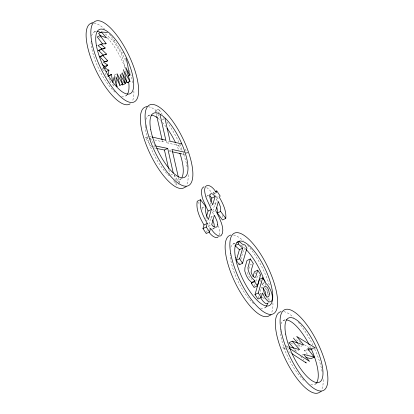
<?xml version="1.0" encoding="UTF-8"?>
<svg xmlns="http://www.w3.org/2000/svg" width="414" height="414" viewBox="0 0 414 414"><rect width="100%" height="100%" fill="white"/><g stroke="black" fill="none" stroke-linecap="round" stroke-linejoin="round"><path stroke-width="0.31" stroke-dasharray="2.07 1.55" d="M202.161 209.412L202.286 207.859L201.504 206.85M269.012 300.745L269.038 297.873M247.857 272.453L247.836 273.752A2.82 0.973 64.3 0 0 248.033 274.508A3.1 1.071 64.3 0 0 248.364 275.357L249.43 277.204A5.18 1.791 64.3 0 0 250.284 278.26L251.282 279.072A3.705 1.278 64.3 0 0 251.728 279.165L251.976 279.067M105.492 75.084L105.912 72.709M206.664 196.883L207.378 195.403L209.851 194.202M110.196 82.929L110.812 80.456M219.141 234.95L219.498 232.094A17.818 6.153 64.3 0 0 219.363 230.013L219.13 228.512A15.732 5.434 64.3 0 0 218.328 225.283M205.83 218.737L206.348 216.957M209.939 204.682L210.638 202.286M213.163 193.654L213.5 192.494L214.597 191.967M206.576 232.342L207.279 229.951M209.587 227.431L208.408 226.096L211.13 216.786L214.416 215.202M213.526 214.281L212.454 212.242L215.114 203.155L218.401 201.571M217.35 201.116L216.263 199.222L216.77 197.483L220.062 195.9M239.251 264.836L240.136 261.803M240.844 259.376L243.686 249.668L246.972 248.084M248.902 268.696L249.984 265.007L253.27 263.423M254.434 286.281L255.122 283.921M255.816 281.567L257.363 276.262L260.106 274.943M263.433 285.52L262.005 284.283L262.197 283.626L265.483 282.043M258.264 297.925L258.755 296.253M213.872 228.083L213.334 228.813L212.191 229.066M102.465 68.983L103.262 68.119M263.004 287.114C259.5 287.859 259.976 292.258 261.099 294.732M106.527 77.087L107.568 76.445M93.999 32.121L96.835 30.755M105.337 33.901L113.493 41.064L114.621 40.52M126.068 72.942L124.231 63.156L121.126 53.354L123.941 51.998M102.631 69.143L104.887 68.056M114.994 78.189L114.243 75.115L117.064 73.754M122.554 72.398L124.247 71.586M126.011 95.639L126.958 95.184M156.068 113.151L155.504 110.657L158.795 109.073L162.231 114.311M148.253 115.842L151.089 114.476M162.236 119.822L163.882 119.03M151.457 146.867L145.521 137.821L148.807 136.237L151.85 136.946M154.639 139.953L162.547 141.795L165.833 140.211M153.449 146.608L155.09 145.816M166.335 140.558L166.79 142.789L170.076 141.205M166.79 142.789L178.356 145.49L181.642 143.906M169.3 150.794L172.038 149.475M182.341 153.992L184.194 154.396L185.839 153.604M186.388 153.34L187.48 152.813L184.732 148.621M170.682 175.075L172.871 174.02M180.266 179.355L182.16 178.444M173.673 180.737L176.504 185.053L179.241 183.733M214.09 193.705L215.73 192.914M216.263 199.222L219.549 197.638M202.286 207.859L205.572 206.275M210.509 205.955L211.606 205.427M212.454 212.242L215.741 210.659M206.229 220.584L207.326 220.057M208.408 226.096L211.145 224.776M208.92 229.159L210.566 228.368M213.003 229.009L214.643 228.217M233.025 244.063L235.866 242.697M242.18 246.273L243.277 245.745M262.005 284.283L265.291 282.7M260.339 294.059L261.436 293.531M266.083 298.018L267.18 297.49M265.043 307.581L266.932 306.671M283.259 320.643L286.095 319.277M297.418 345.571L300.435 346.57L303.177 345.25M294.525 350.705L296.357 351.201L299.094 349.882M307.462 354.286L304.362 350.347L307.1 349.028M301.982 355.124L303.079 354.596M315.271 384.156L317.165 383.245M261.358 287.906L262.812 288.144M207.662 195.258L208.775 195.367A9.025 3.115 64.3 0 1 209.22 195.589M304.362 350.347L307.343 350.027M264.194 298.629L264.474 298.691M185.627 152.409L187.48 152.813M154.282 147.933L155.519 148.202M169.373 151.193L171.841 151.726M145.521 137.821L148.559 138.53M149.169 138.669L152.207 139.383M285.603 345.835L288.046 346.492M285.37 348.241L282.317 347.418L286.043 349.84M287.808 348.899L289.029 349.225M290.773 343.361L293.79 344.365M99.018 37.57L100.209 37.984M102.574 69.676L104.602 70.732M296.16 339.718L300.559 342.425M304.409 344.79L309.361 347.827M263.894 298.499L263.304 298.08A4.15 1.433 64.3 0 1 262.419 297.086M286.669 346.523L288.796 347.91M288.703 351.569L290.83 352.951M100.576 63.471L101.528 64.123M206.757 187.558L209.272 189.679L211.963 192.862M294.711 349.323L296.357 351.201M300.735 356.387L303.897 360.154M298.484 344.2L300.435 346.57M197.581 201.789L199.15 203.812M213.5 192.494L216.77 197.483M155.504 110.657L156.539 112.23M157.91 114.326L159.97 117.467M178.356 145.49L181.793 150.727M184.194 154.396L183.164 152.823A44.784 15.468 64.3 0 1 187.325 167.789M255.071 272.764L255.728 273.763M260.116 280.454L260.81 281.51M261.156 282.037L262.197 283.626M150.204 138.364L154.743 145.283M174.128 174.837L179.79 183.469L178.501 177.803M265.11 287.746L266.766 290.628A9.372 3.234 64.3 0 1 268.5 295.089M113.493 41.064L121.126 53.354M114.243 75.115L115.402 77.289M211.13 216.786L211.999 218.52M122.927 81.258L123.781 82.94M215.114 203.155L216.129 205.354M124.055 71.017L122.974 68.776L123.703 71.213M112.774 84.058L113.441 86.479L113.41 84.632M121.426 72.942L122.016 75.441M174.206 174.982L175.21 179.386M175.784 181.906L176.504 185.053M158.795 109.073L159.638 112.81M156.213 113.772L156.632 115.641M162.267 140.553L162.547 141.795M168.85 169.668L169.849 174.077M108.975 78.194L109.524 81.775M222.473 215.378L222.623 218.131M316.073 383.462A35.604 12.296 64.3 0 1 309.713 384.254M303.809 380.249A35.604 12.296 64.3 0 1 280.314 331.386M281.049 323.795A35.604 12.296 64.3 0 1 285.194 319.918M309.807 345.964A35.604 12.296 64.3 0 1 310.624 347.646M283.828 311.639A44.784 15.468 64.3 0 1 293.428 317.264M298.292 322.283A44.784 15.468 64.3 0 1 312.87 345.007M314.723 348.961A44.784 15.468 64.3 0 1 322.33 372.59M323.143 379.545A44.784 15.468 64.3 0 1 321.642 389.641M126.813 94.941A35.604 12.296 64.3 0 1 121.111 95.981M115.035 92.156A35.604 12.296 64.3 0 1 91.023 42.295M91.613 35.837A35.604 12.296 64.3 0 1 96.483 31.36M107.314 37.834A35.604 12.296 64.3 0 1 125.163 68.269M94.03 23.034A44.784 15.468 64.3 0 1 104.659 29.187M109.451 34.253A44.784 15.468 64.3 0 1 111.118 36.287M111.475 36.742A44.784 15.468 64.3 0 1 126.213 62.152M129.375 70.282A44.784 15.468 64.3 0 1 132.966 83.499M133.882 91.028A44.784 15.468 64.3 0 1 132.387 101.125M233.599 235.059A44.784 15.468 64.3 0 1 243.194 240.684M247.644 245.228A44.784 15.468 64.3 0 1 269.768 286.421M272.909 302.97A44.784 15.468 64.3 0 1 271.413 313.067M265.845 306.883A35.604 12.296 64.3 0 1 259.485 307.68M253.58 303.669A35.604 12.296 64.3 0 1 230.081 254.807M230.821 247.22A35.604 12.296 64.3 0 1 234.966 243.344M240.555 244.974A35.604 12.296 64.3 0 1 245.952 249.378M265.4 283.864A35.604 12.296 64.3 0 1 265.928 285.644M266.745 288.832A35.604 12.296 64.3 0 1 267.946 296.253M268.039 298.033A35.604 12.296 64.3 0 1 268.029 299.829M181.068 178.662A35.604 12.296 64.3 0 1 175.365 179.702M169.29 175.878A35.604 12.296 64.3 0 1 145.278 126.016M145.868 119.558A35.604 12.296 64.3 0 1 150.737 115.082M157.806 118.145A35.604 12.296 64.3 0 1 161.175 121.152M162.36 122.389A35.604 12.296 64.3 0 1 166.226 127.067M176.141 143.963A35.604 12.296 64.3 0 1 178.967 150.763M148.284 106.755A44.784 15.468 64.3 0 1 158.909 112.908M163.287 117.483A44.784 15.468 64.3 0 1 164.125 118.471M166.795 121.861A44.784 15.468 64.3 0 1 179.205 143.027M179.717 144.16A44.784 15.468 64.3 0 1 182.548 151.012M188.137 174.744A44.784 15.468 64.3 0 1 186.636 184.841"/><path stroke-width="0.62" d="M216.889 207.533L217.376 210.328L217.309 213.008L222.499 219.963L225.785 218.38C226.484 210.969 223.167 203.895 219.549 197.638L220.062 195.9L216.791 190.911L215.145 191.703M225.785 218.38L220.6 211.425L220.351 206.648L218.401 201.571L215.741 210.659L219.042 217.117L221.34 222.841A15.732 5.434 64.3 0 1 222.416 226.929L222.649 228.424A17.818 6.153 64.3 0 1 222.789 230.51L222.427 233.367L221.05 235.633A18.325 6.329 64.3 0 1 218.804 235.939L216.864 235.054A18.18 6.277 64.3 0 1 213.624 232.233L210.566 228.368L209.515 231.954L206.229 233.537L202.958 228.554L203.998 224.988C199.921 217.873 195.822 209.732 197.188 201.282L200.474 199.698L205.572 206.275C204.899 210.876 206.234 215.508 208.423 219.529L211.373 209.437L206.358 198.332A14.635 5.056 64.3 0 1 205.396 195.154C202.068 182.507 210.716 182.884 216.279 192.65L216.791 190.911M266.026 296.02L265.452 292.124L263.402 288.641M214.193 227.022L214.11 224.041L212.579 219.751M200.474 199.698C199.108 208.149 203.207 216.289 207.285 223.405L206.244 226.97L202.958 228.554M107.992 75.503L108.939 70.163L104.887 68.056L107.681 65.039L103.397 62.116L107.692 60.786L102.682 55.321L99.862 56.677L104.457 61.691M112.867 82.189L114.093 77.242L116.262 85.124L116.117 77.113L119.92 85.439L117.064 73.754L122.56 84.094L119.739 85.45M206.524 216.362L208.087 211.021L203.072 199.915A14.635 5.056 64.3 0 1 202.11 196.738C201.473 193.555 200.314 188.411 203.973 186.73M210.814 201.685L211.864 198.089L215.151 196.505L213.474 194.715A9.025 3.115 64.3 0 0 212.061 193.783C210.136 192.94 209.65 195.641 209.898 196.981A7.975 2.753 64.3 0 0 210.255 198.989L212.698 204.899L215.151 196.505M238.278 244.006L239.038 241.398L242.563 244.276L244.917 244.953L246.972 248.084L242.537 263.252L239.251 264.836L236.301 260.339L239.411 249.709L242.697 248.126L238.278 244.006L235.535 245.326M236.301 260.339L239.587 258.755L242.697 248.126M257.705 270.182L255.852 276.48L255.014 277.582A3.705 1.278 64.3 0 1 254.569 277.489L253.57 276.676A5.18 1.791 64.3 0 1 252.721 275.62L251.65 273.773A3.1 1.071 64.3 0 1 251.319 272.924A2.82 0.973 64.3 0 1 251.127 272.169L251.277 270.285L253.27 263.423L250.32 258.926L247.95 267.667L248.209 270.182L249.419 273.509A9.688 3.348 64.3 0 0 250.496 275.605L250.791 276.107A10.93 3.778 64.3 0 0 252.121 278.13L254.858 280.883L254.626 281.68L251.339 283.264L254.087 287.461L257.379 285.877L260.649 274.679L257.705 270.182L254.419 271.765L253.021 276.531M251.339 283.264L251.572 282.467L254.858 280.883M254.993 294.54L259.423 279.393L262.709 277.81L265.483 282.043L265.291 282.7L267.708 285.163L270.057 289.044A9.372 3.234 64.3 0 1 271.056 291.306A9.429 3.255 64.3 0 1 271.796 293.536C272.578 296.057 273.395 302.763 269.126 301.941A9.75 3.369 64.3 0 1 267.874 301.128L266.564 299.85A9.838 3.395 64.3 0 1 264.546 297.112L262.528 293.003L261.229 297.454L257.943 299.037L254.993 294.54L258.279 292.957L262.709 277.81M268.282 302.867L267.242 303.679L265.84 303.524A9.75 3.369 64.3 0 1 264.587 302.712L263.278 301.433A9.838 3.395 64.3 0 1 261.26 298.696L260.422 297.231M103.666 67.689L104.861 66.4L107.681 65.039M218.323 236.673L217.764 237.217A18.325 6.329 64.3 0 1 215.518 237.522L213.577 236.637A18.18 6.277 64.3 0 1 210.333 233.817L209.184 232.487M108.302 76.373L111.428 74.448L112.618 82.21M91.763 23.024L92.71 22.568M107.542 32.494L101.368 32.018L98.548 33.374L100.964 36.07M101.368 32.018L106.6 37.86L100.048 35.594L97.233 36.95L102.553 43.905M100.048 35.594L106.134 43.537L100.85 44.194L98.03 45.556L101.916 48.94M105.006 44.081L106.134 43.537M103.733 55.455L98.584 50.436L101.399 49.075L105.223 48.008L100.85 44.194M102.967 49.09L105.223 48.008M104.861 54.912L106.553 54.099L101.399 49.075M105.441 61.872L107.692 60.786M106.124 71.518L108.939 70.163M108.613 75.803L111.428 74.448M127.879 76.067L129.572 75.25L127.051 61.8L125.887 58.126M124.909 82.396L126.601 81.584L124.247 71.586L129.975 81.423L127.16 82.784L126.203 81.144M126.601 81.584L122.332 73.154L125.297 83.669L122.482 85.03L121.871 83.949M146.018 106.74L146.965 106.284M156.756 148.471L164.43 150.013L167.717 148.429L173.275 173.124M186.284 186.631L184.396 187.542A44.784 15.468 64.3 0 1 150.313 154.293A44.784 15.468 64.3 0 1 145.588 106.952M208.087 211.021L211.373 209.437M217.309 213.008L220.6 211.425M203.998 224.988L207.285 223.405M236.849 242.454L239.038 241.398M250.32 258.926L247.034 260.509L244.948 267.651L244.767 270.994L246.133 275.093A9.688 3.348 64.3 0 0 247.21 277.189L247.505 277.69A10.93 3.778 64.3 0 0 248.835 279.714L251.572 282.467M271.056 314.857L269.167 315.768A44.784 15.468 64.3 0 1 236.125 284.62A44.784 15.468 64.3 0 1 228.901 235.876M305.956 357.401L310.945 358.721L314.236 357.137L307.649 348.764L315.396 347.931L296.698 336.447L303.726 344.986L292.248 341.172L288.956 342.756L293.888 348.386M321.29 391.432L319.401 392.343A44.784 15.468 64.3 0 1 284.982 358.384A44.784 15.468 64.3 0 1 281.127 311.618M102.682 55.321L106.553 54.099M99.862 56.677L102.077 55.978M98.584 50.436L100.219 49.975M307.938 349.965L312.109 349.514M167.717 148.429L155.711 145.951M184.396 152.145L172.038 149.475L178.356 177.176M172.457 151.86L181.725 153.863M151.85 136.946L165.833 140.211L160.063 114.678M181.642 143.906L170.076 141.205L164.979 118.502M314.236 357.137L303.622 354.332L309.553 361.396L289.329 348.257M289.267 346.818L299.643 349.618L292.248 341.172M291.896 353.644L306.267 362.985L305.475 362.038M102.481 64.77L104.861 66.4M239.411 249.709L234.992 245.59M211.864 198.089L210.188 196.298A9.025 3.115 64.3 0 0 209.691 195.894M293.407 338.031L297.702 343.253M239.587 258.755L242.537 263.252M254.626 281.68L257.379 285.877M258.279 292.957L261.229 297.454M206.244 226.97L209.515 231.954M125.297 83.669L120.138 74.484L122.56 84.094M129.572 75.25L125.794 67.42L129.975 81.423M116.086 84.58L117.1 86.8L116.8 85.569M126.793 81.568L127.16 82.784M156.771 116.262L162.122 139.927M168.565 168.405L164.43 150.013M286.312 319.898A35.604 12.296 64.3 0 1 309.248 344.852M311.4 349.328A35.604 12.296 64.3 0 1 316.431 383.028M97.052 31.381A35.604 12.296 64.3 0 1 100.524 32.468M128.65 81.863A35.604 12.296 64.3 0 1 127.176 94.511M130.141 103.826A44.784 15.468 64.3 0 1 95.722 69.862A44.784 15.468 64.3 0 1 91.867 23.096M245.952 249.378A35.604 12.296 64.3 0 1 264.613 281.437M267.584 303.271A35.604 12.296 64.3 0 1 266.202 306.453M229.361 235.597A44.784 15.468 64.3 0 1 230.893 235.043M151.307 115.097A35.604 12.296 64.3 0 1 157.341 117.793M166.946 128.045A35.604 12.296 64.3 0 1 175.619 142.846M179.842 153.211A35.604 12.296 64.3 0 1 182.051 177.208M217.588 224.321C218.116 228.906 212.982 227.509 211.72 224.543L214.416 215.202L217.039 221.081L217.588 224.321M269.354 293.888C269.545 295.394 268.298 298.303 266.59 296.496A4.15 1.433 64.3 0 1 265.705 295.503C259.521 286.012 268.158 281.862 269.354 293.888M285.655 334.067A35.604 12.296 64.3 0 0 317.517 382.639A35.604 12.296 64.3 0 0 308.808 333.658A35.604 12.296 64.3 0 0 285.655 334.067M280.93 329.927A44.784 15.468 64.3 0 0 321.005 391.023A44.784 15.468 64.3 0 0 310.05 329.415A44.784 15.468 64.3 0 0 280.93 329.927M96.4 45.545A35.604 12.296 64.3 0 0 128.257 94.118A35.604 12.296 64.3 0 0 119.548 45.136A35.604 12.296 64.3 0 0 96.4 45.545M91.67 41.41A44.784 15.468 64.3 0 0 131.745 102.501A44.784 15.468 64.3 0 0 120.79 40.893A44.784 15.468 64.3 0 0 91.67 41.41M235.426 257.492A35.604 12.296 64.3 0 0 267.284 306.06A35.604 12.296 64.3 0 0 258.574 257.078A35.604 12.296 64.3 0 0 235.426 257.492M230.696 253.352A44.784 15.468 64.3 0 0 270.772 314.443A44.784 15.468 64.3 0 0 259.816 252.835A44.784 15.468 64.3 0 0 230.696 253.352M150.649 129.266A35.604 12.296 64.3 0 0 182.512 177.839A35.604 12.296 64.3 0 0 173.802 128.857A35.604 12.296 64.3 0 0 150.649 129.266M145.925 125.126A44.784 15.468 64.3 0 0 186 186.222A44.784 15.468 64.3 0 0 175.044 124.614A44.784 15.468 64.3 0 0 145.925 125.126"/></g></svg>
